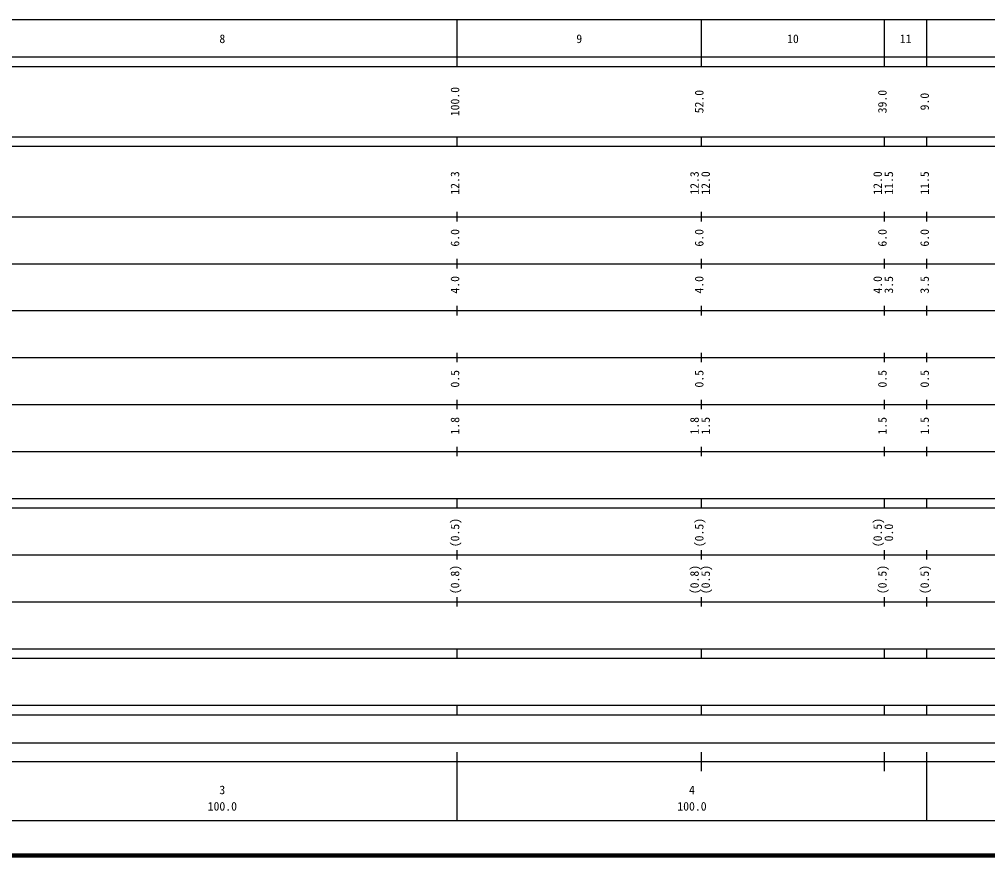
# Model space of a CAD drawing. Units: millimetres on the paper, enlarged 1000 times. Extents: x 40000 to 680000, y 20000 to 380000.
# Drawn here: x 274782 to 480958, y 20000 to 198000 of the extents above; entities that cross this region are included whole.
import ezdxf
from ezdxf.enums import TextEntityAlignment as Align

# ---------------------------------------------------------------- set-up
doc = ezdxf.new("R2010")
doc.units = ezdxf.units.MM
doc.header["$LTSCALE"] = 1000
doc.layers.add('M-TTL', color=2, linetype='Continuous', lineweight=140)
doc.layers.add('M-TTL-BAND', color=7, linetype='Continuous', lineweight=25)
doc.styles.add('ＭＳ ゴシック', font='')
doc.styles.get('ＭＳ ゴシック').set_extended_font_data('MS Gothic')

msp = doc.modelspace()

# ---------------------------------------------------------------- linework, layer by layer
at = {"layer": 'M-TTL'}
msp.add_line((40000, 20000), (680000, 20000), dxfattribs=at)
at = {"layer": 'M-TTL-BAND'}
for p, q in [((68000, 198000), (579000, 198000)), ((368000, 188000), (368000, 198000)), ((420000, 188000), (420000, 198000)), ((459000, 188000), (459000, 198000)), ((468000, 188000), (468000, 198000)), ((40000, 190000), (579000, 190000)), ((40000, 188000), (579000, 188000)), ((40000, 173000), (579000, 173000)), ((368000, 171000), (368000, 173000)), ((420000, 171000), (420000, 173000)), ((459000, 171000), (459000, 173000)), ((468000, 171000), (468000, 173000)), ((40000, 171000), (579000, 171000)), ((368000, 155000), (368000, 157000)), ((420000, 155000), (420000, 157000)), ((459000, 155000), (459000, 157000)), ((468000, 155000), (468000, 157000)), ((40000, 156000), (579000, 156000)), ((368000, 145000), (368000, 147000)), ((420000, 145000), (420000, 147000)), ((459000, 145000), (459000, 147000)), ((468000, 145000), (468000, 147000)), ((46000, 146000), (579000, 146000)), ((368000, 135000), (368000, 137000)), ((420000, 135000), (420000, 137000)), ((459000, 135000), (459000, 137000)), ((468000, 135000), (468000, 137000)), ((52000, 136000), (579000, 136000)), ((46000, 126000), (579000, 126000)), ((368000, 125000), (368000, 127000)), ((420000, 125000), (420000, 127000)), ((459000, 125000), (459000, 127000)), ((468000, 125000), (468000, 127000)), ((52000, 116000), (579000, 116000)), ((368000, 115000), (368000, 117000)), ((420000, 115000), (420000, 117000)), ((459000, 115000), (459000, 117000)), ((468000, 115000), (468000, 117000)), ((46000, 106000), (579000, 106000)), ((368000, 105000), (368000, 107000)), ((420000, 105000), (420000, 107000)), ((459000, 105000), (459000, 107000)), ((468000, 105000), (468000, 107000)), ((40000, 96000), (579000, 96000)), ((368000, 94000), (368000, 96000)), ((420000, 94000), (420000, 96000)), ((459000, 94000), (459000, 96000)), ((468000, 94000), (468000, 96000)), ((40000, 94000), (579000, 94000)), ((368000, 83000), (368000, 85000)), ((420000, 83000), (420000, 85000)), ((459000, 83000), (459000, 85000)), ((468000, 83000), (468000, 85000)), ((49000, 84000), (579000, 84000)), ((368000, 73000), (368000, 75000)), ((420000, 73000), (420000, 75000)), ((459000, 73000), (459000, 75000)), ((468000, 73000), (468000, 75000)), ((40000, 74000), (579000, 74000)), ((40000, 64000), (579000, 64000)), ((368000, 62000), (368000, 64000)), ((420000, 62000), (420000, 64000)), ((459000, 62000), (459000, 64000)), ((468000, 62000), (468000, 64000)), ((40000, 62000), (579000, 62000)), ((40000, 52000), (579000, 52000)), ((368000, 50000), (368000, 52000)), ((420000, 50000), (420000, 52000)), ((459000, 50000), (459000, 52000)), ((468000, 50000), (468000, 52000)), ((40000, 50000), (579000, 50000)), ((71000, 44000), (565000, 44000)), ((368000, 27500), (368000, 42000)), ((420000, 38000), (420000, 42000)), ((459000, 38000), (459000, 42000)), ((468000, 27500), (468000, 42000)), ((40000, 40000), (579000, 40000)), ((68000, 27500), (579000, 27500))]:
    msp.add_line(p, q, dxfattribs=at)

# ---------------------------------------------------------------- texts
at = {"layer": 'M-TTL-BAND', "style": 'ＭＳ ゴシック'}
for s, p in [('8', (318000, 192405)), ('9', (394000, 192405)), ('10', (439500, 192405)), ('11', (463500, 192405)), ('3', (318000, 32523)), ('4', (418000, 32523)), ('100.0', (318000, 29033)), ('100.0', (418000, 29033))]:
    msp.add_text(s, height=1833, dxfattribs=at).set_placement(p, align=Align.BOTTOM_CENTER)
for s, p in [('100.0', (369000, 180500)), ('52.0', (421000, 180500)), ('39.0', (460000, 180500)), ('9.0', (469000, 180500)), ('12.3', (369000, 163174)), ('12.3', (420000, 163174)), ('12.0', (422370, 163174)), ('12.0', (459000, 163174)), ('11.5', (461370, 163174)), ('11.5', (469000, 163174)), ('6.0', (369000, 151500)), ('6.0', (421000, 151500)), ('6.0', (460000, 151500)), ('6.0', (469000, 151500)), ('4.0', (369000, 141500)), ('4.0', (421000, 141500)), ('4.0', (459000, 141500)), ('3.5', (461370, 141500)), ('3.5', (469000, 141500)), ('0.5', (369000, 121500)), ('0.5', (421000, 121500)), ('0.5', (460000, 121500)), ('0.5', (469000, 121500)), ('1.8', (369000, 111500)), ('1.8', (420000, 111500)), ('1.5', (422370, 111500)), ('1.5', (460000, 111500)), ('1.5', (469000, 111500)), ('(0.5)', (369000, 88764)), ('(0.5)', (421000, 88764)), ('(0.5)', (459000, 88764)), ('0.0', (461370, 88764)), ('(0.8)', (369000, 78764)), ('(0.8)', (420000, 78764)), ('(0.5)', (422370, 78764)), ('(0.5)', (460000, 78764)), ('(0.5)', (469000, 78764))]:
    msp.add_text(s, height=1833, rotation=90, dxfattribs=at).set_placement(p, align=Align.BOTTOM_CENTER)

doc.saveas('drawing.dxf')
